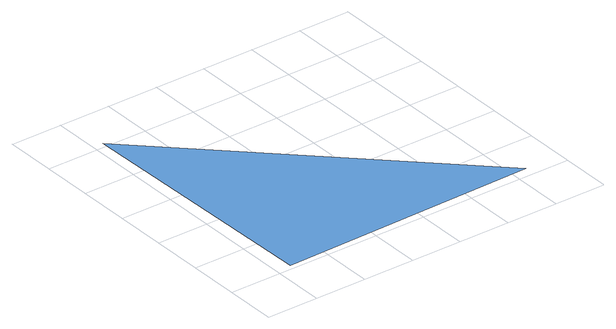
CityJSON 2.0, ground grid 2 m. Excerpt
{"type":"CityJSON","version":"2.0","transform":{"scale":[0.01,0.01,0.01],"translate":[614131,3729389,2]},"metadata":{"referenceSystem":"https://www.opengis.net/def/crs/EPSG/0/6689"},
"CityObjects":{
"waterbody1":{"type":"WaterBody","attributes":{"name":"福岡県津波浸水想定図","class":"1140","function":"2","WaterBodyTsunamiRiskAttribute.description":"1","WaterBodyTsunamiRiskAttribute.rank":"4"},"geometry":[{"type":"MultiSurface","lod":"1","boundaries":[[[0,1,2]]]}]}
},
"vertices":[
[1059,41,29],[41,1022,29],[60,22,29]
]}
